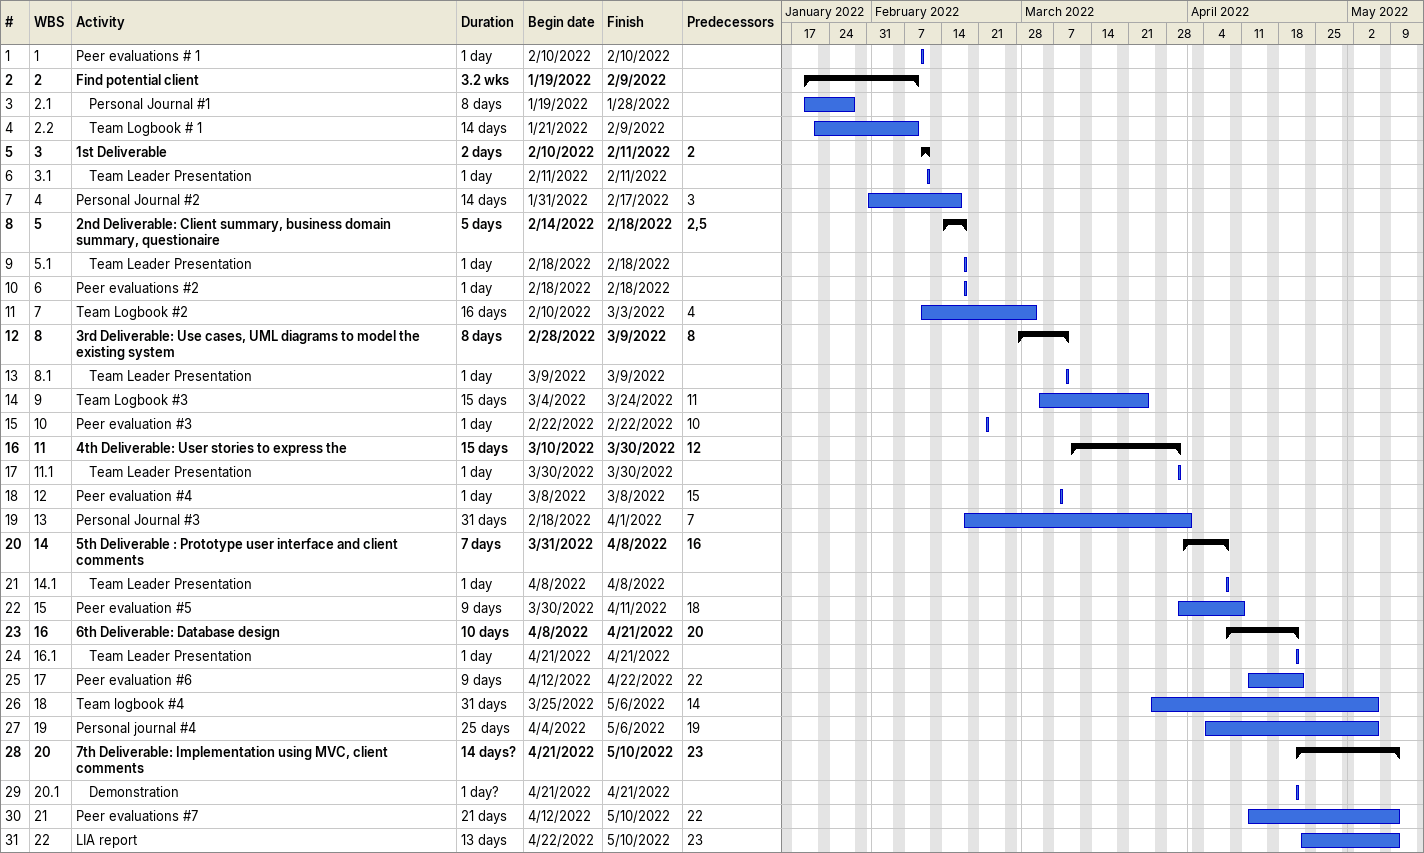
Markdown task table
| ID | WBS | Task | Duration | Start | Finish | Predecessors |
|---|---|---|---|---|---|---|
| 1 | 1 | Peer evaluations # 1 | 1d | 2022-02-10 | 2022-02-10 |  |
| 2 | 2 | **Find potential client** | 3.2w | 2022-01-19 | 2022-02-09 |  |
| 3 | 2.1 | Personal Journal #1 | 8d | 2022-01-19 | 2022-01-28 |  |
| 4 | 2.2 | Team Logbook # 1 | 14d | 2022-01-21 | 2022-02-09 |  |
| 5 | 3 | **1st Deliverable** | 2d | 2022-02-10 | 2022-02-11 | 2 |
| 6 | 3.1 | Team Leader Presentation | 1d | 2022-02-11 | 2022-02-11 |  |
| 7 | 4 | Personal Journal #2 | 14d | 2022-01-31 | 2022-02-17 | 3 |
| 8 | 5 | **2nd Deliverable: Client summary, business domain summary, questionaire** | 5d | 2022-02-14 | 2022-02-18 | 2, 5 |
| 9 | 5.1 | Team Leader Presentation | 1d | 2022-02-18 | 2022-02-18 |  |
| 10 | 6 | Peer evaluations #2 | 1d | 2022-02-18 | 2022-02-18 |  |
| 11 | 7 | Team Logbook #2 | 16d | 2022-02-10 | 2022-03-03 | 4 |
| 12 | 8 | **3rd Deliverable: Use cases, UML diagrams to model the existing system** | 8d | 2022-02-28 | 2022-03-09 | 8 |
| 13 | 8.1 | Team Leader Presentation | 1d | 2022-03-09 | 2022-03-09 |  |
| 14 | 9 | Team Logbook #3 | 15d | 2022-03-04 | 2022-03-24 | 11 |
| 15 | 10 | Peer evaluation #3 | 1d | 2022-02-22 | 2022-02-22 | 10 |
| 16 | 11 | **4th Deliverable: User stories to express the** | 15d | 2022-03-10 | 2022-03-30 | 12 |
| 17 | 11.1 | Team Leader Presentation | 1d | 2022-03-30 | 2022-03-30 |  |
| 18 | 12 | Peer evaluation #4 | 1d | 2022-03-08 | 2022-03-08 | 15 |
| 19 | 13 | Personal Journal #3 | 31d | 2022-02-18 | 2022-04-01 | 7 |
| 20 | 14 | **5th Deliverable : Prototype user interface and client comments** | 7d | 2022-03-31 | 2022-04-08 | 16 |
| 21 | 14.1 | Team Leader Presentation | 1d | 2022-04-08 | 2022-04-08 |  |
| 22 | 15 | Peer evaluation #5 | 9d | 2022-03-30 | 2022-04-11 | 18 |
| 23 | 16 | **6th Deliverable: Database design** | 10d | 2022-04-08 | 2022-04-21 | 20 |
| 24 | 16.1 | Team Leader Presentation | 1d | 2022-04-21 | 2022-04-21 |  |
| 25 | 17 | Peer evaluation #6 | 9d | 2022-04-12 | 2022-04-22 | 22 |
| 26 | 18 | Team logbook #4 | 31d | 2022-03-25 | 2022-05-06 | 14 |
| 27 | 19 | Personal journal #4 | 25d | 2022-04-04 | 2022-05-06 | 19 |
| 28 | 20 | **7th Deliverable: Implementation using MVC, client comments** | 14d? | 2022-04-21 | 2022-05-10 | 23 |
| 29 | 20.1 | Demonstration | 1d? | 2022-04-21 | 2022-04-21 |  |
| 30 | 21 | Peer evaluations #7 | 21d | 2022-04-12 | 2022-05-10 | 22 |
| 31 | 22 | LIA report | 13d | 2022-04-22 | 2022-05-10 | 23 |
